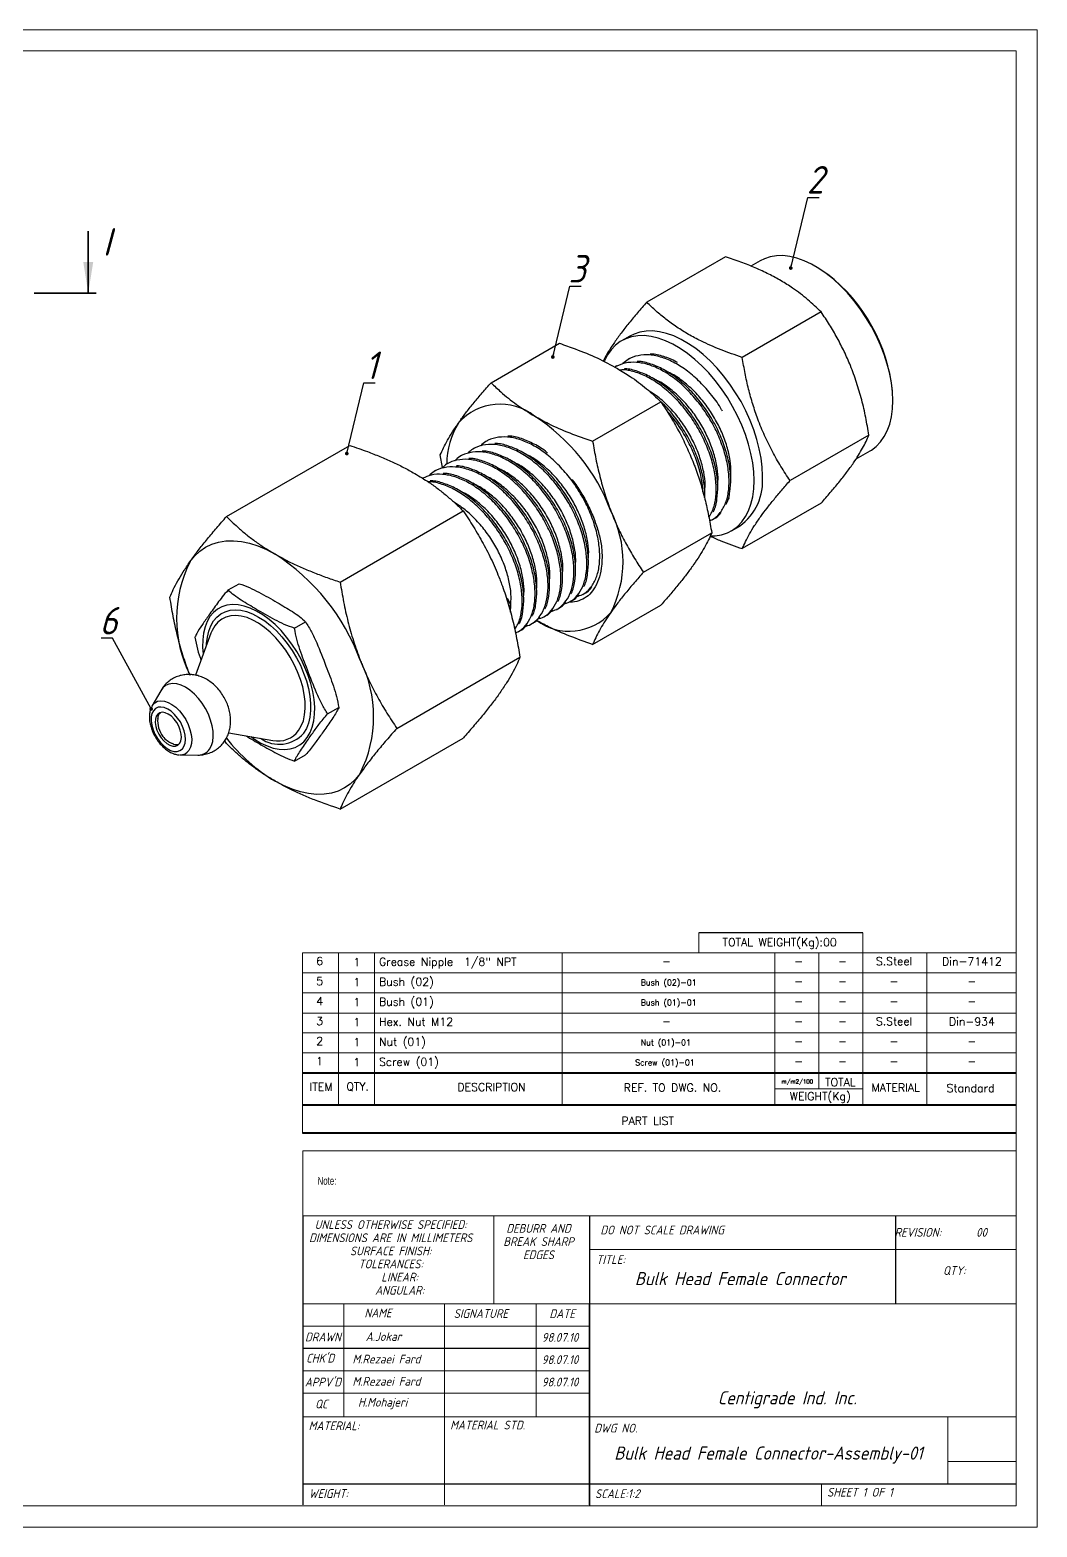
# Model space of a CAD drawing. Header units: millimetres. Extents: x 1276 to 1839, y 649 to 1061.
# Drawn here: x 1770.5 to 1839.4, y 654.7 to 757 of the extents above; entities that cross this region are included whole.
import ezdxf
from ezdxf.enums import TextEntityAlignment as Align

# ---------------------------------------------------------------- set-up
doc = ezdxf.new("R2010")
doc.units = ezdxf.units.MM
doc.linetypes.add('PHANTOM', pattern=[12.7, 6.35, -1.27, 1.27, -1.27, 1.27, -1.27])
doc.linetypes.add('SLD-Solid', pattern=[0])
doc.layers.add('title', color=7, linetype='Continuous', lineweight=15)
doc.styles.add('GENISO', font='geniso.shx', dxfattribs={"oblique": 15})
doc.styles.add('SLDTEXTSTYLE0', font='TXT', dxfattribs={"width": 0.75})
doc.styles.add('TITLE', font='romans.shx', dxfattribs={"height": 2.5})
doc.dimstyles.new('Scale', dxfattribs={"dimscale": 0.5, "dimtxt": 2.5, "dimasz": 2.5, "dimexe": 1, "dimexo": 1, "dimgap": 0.2, "dimtad": 1, "dimdec": 1, "dimzin": 0, "dimtxsty": 'GENISO', "dimcen": 2.5, "dimclrd": 1, "dimclre": 1, "dimclrt": 7, "dimadec": 0, "dimazin": 0, "dimtfac": 1, "dimtdec": 1, "dimtmove": 0, "dimatfit": 3, "dimfxl": 1, "dimtzin": 0, "dimlwd": -1, "dimlwe": -1, "dimarcsym": 0})

msp = doc.modelspace()

# ---------------------------------------------------------------- linework, layer by layer
at = {"linetype": 'Continuous', "lineweight": 35}
msp.add_line((1774.52, 743.28), (1774.52, 739.05), dxfattribs=at)
at = {"linetype": 'Continuous', "lineweight": 25}
for p, q in [((1818.08, 741.53), (1812.69, 738.42)), ((1820.45, 741.26), (1819.81, 740.89)), ((1824.61, 737.76), (1819.22, 734.65)), ((1802.05, 732.92), (1806.72, 735.62)), ((1811.54, 736.11), (1810.97, 735.79)), ((1810.64, 734.07), (1810.53, 734)), ((1811.52, 734.58), (1811.41, 734.51)), ((1808.99, 728.92), (1813.66, 731.61)), ((1783.97, 723.78), (1792.39, 728.63)), ((1800.92, 728.45), (1800.8, 728.39)), ((1801.8, 728.96), (1801.69, 728.9)), ((1827.87, 729.34), (1822.49, 726.23)), ((1798.74, 727.12), (1798.58, 727.99)), ((1799.15, 727.43), (1799.04, 727.37)), ((1800.03, 727.94), (1799.92, 727.88)), ((1827, 727.72), (1827.95, 728.27)), ((1798.26, 726.92), (1798.15, 726.86)), ((1824.61, 724.7), (1819.22, 721.59)), ((1791.73, 719.3), (1800.15, 724.16)), ((1817.15, 723.56), (1817.26, 723.62)), ((1812.46, 719.97), (1817.13, 722.67)), ((1818.47, 722.8), (1819.04, 723.12)), ((1784.08, 718.76), (1784.83, 719.19)), ((1808.31, 718.46), (1808.41, 718.51)), ((1803.2, 718.15), (1803.13, 718.11)), ((1803.4, 717.71), (1803.2, 718.15)), ((1803.29, 717.65), (1803.4, 717.71)), ((1803.37, 717.25), (1803.4, 717.71)), ((1806.54, 717.44), (1806.65, 717.5)), ((1807.42, 717.95), (1807.53, 718.01)), ((1808.99, 715.04), (1813.66, 717.73)), ((1788.62, 716.14), (1789.37, 716.58)), ((1804.77, 716.42), (1804.88, 716.48)), ((1805.66, 716.93), (1805.77, 716.99)), ((1782.9, 715.81), (1781.84, 712.94)), ((1803.89, 715.91), (1804, 715.97)), ((1795.61, 709.3), (1804.02, 714.16)), ((1779.47, 711.87), (1778.87, 710.81)), ((1778.87, 710.81), (1778.9, 710.86)), ((1790.88, 710.29), (1791.64, 710.73)), ((1783.97, 708.26), (1783.85, 708.45)), ((1784.12, 709), (1787.13, 708.48)), ((1791.73, 703.79), (1800.15, 708.64)), ((1780.79, 707.49), (1782.01, 707.48)), ((1788.62, 707.07), (1789.37, 707.5))]:
    msp.add_line(p, q, dxfattribs=at)
at = {"linetype": 'PHANTOM', "lineweight": 35}
msp.add_line((1770.82, 739.05), (1775.05, 739.05), dxfattribs=at)
for p, q in [((1827.45, 695.32), (1816.25, 695.32)), ((1789.18, 675.99), (1789.18, 656.25)), ((1808.78, 675.99), (1808.78, 656.16)), ((1829.7, 669.98), (1829.7, 675.99)), ((1808.78, 656.25), (1808.78, 669.98)), ((1808.78, 666.93), (1789.18, 666.93)), ((1789.18, 657.68), (1837.93, 657.68))]:
    msp.add_line(p, q)
at = {"linetype": 'SLD-Solid', "lineweight": 15}
for p, q in [((1789.18, 680.42), (1837.93, 680.42)), ((1789.18, 680.42), (1789.18, 675.99)), ((1789.18, 675.99), (1837.93, 675.99)), ((1802.24, 675.99), (1802.24, 669.98)), ((1837.93, 673.7), (1808.78, 673.7)), ((1837.93, 669.98), (1789.18, 669.98)), ((1791.98, 669.98), (1791.98, 662.26)), ((1798.87, 669.98), (1798.87, 656.25)), ((1805.12, 669.98), (1805.12, 662.26)), ((1808.78, 668.45), (1789.18, 668.45)), ((1808.78, 665.4), (1789.18, 665.4)), ((1808.78, 663.87), (1789.18, 663.87)), ((1792.91, 662.26), (1789.18, 662.26)), ((1792.91, 662.26), (1837.93, 662.26)), ((1833.26, 657.68), (1833.26, 662.26)), ((1837.93, 659.21), (1833.26, 659.21)), ((1824.64, 656.16), (1824.64, 657.68))]:
    msp.add_line(p, q, dxfattribs=at)
for points in [[(1692.9, 757.03), (1839.36, 757.03), (1839.36, 654.72), (1692.9, 654.72)], [(1694.33, 755.6), (1837.93, 755.6), (1837.93, 656.16), (1694.33, 656.16)]]:
    msp.add_lwpolyline(points, close=True, dxfattribs=at)
at = {"linetype": 'Continuous', "lineweight": 25, "flags": 128}
for points in [[(1827.95, 728.27), (1828.04, 728.32), (1828.37, 728.57), (1828.66, 728.88), (1828.91, 729.24), (1829.12, 729.64), (1829.29, 730.1), (1829.41, 730.6), (1829.48, 731.13), (1829.5, 731.7), (1829.48, 732.3), (1829.41, 732.92), (1829.29, 733.55), (1829.12, 734.2), (1828.91, 734.85), (1828.66, 735.5), (1828.37, 736.14), (1828.04, 736.77), (1827.67, 737.39), (1827.27, 737.98), (1826.85, 738.54), (1826.4, 739.06), (1825.93, 739.55), (1825.45, 739.99), (1824.95, 740.39), (1824.45, 740.73), (1823.95, 741.03), (1823.44, 741.26), (1822.95, 741.44), (1822.46, 741.55), (1821.99, 741.61), (1821.55, 741.6), (1821.12, 741.53), (1820.73, 741.4), (1820.45, 741.26)], [(1820.03, 726.23), (1820, 726.83), (1819.93, 727.45), (1819.81, 728.08), (1819.65, 728.73), (1819.44, 729.38), (1819.18, 730.03), (1818.89, 730.67), (1818.56, 731.3), (1818.2, 731.92), (1817.8, 732.51), (1817.37, 733.07), (1816.93, 733.59), (1816.46, 734.08), (1815.97, 734.52), (1815.48, 734.92), (1814.98, 735.26), (1814.47, 735.56), (1813.97, 735.79), (1813.47, 735.97), (1812.99, 736.08), (1812.52, 736.14), (1812.07, 736.13), (1811.65, 736.06), (1811.25, 735.93), (1810.88, 735.73), (1810.55, 735.49), (1810.26, 735.18), (1810.01, 734.82), (1809.8, 734.41), (1809.78, 734.38)], [(1820.59, 726.56), (1820.57, 727.15), (1820.5, 727.77), (1820.38, 728.41), (1820.21, 729.05), (1820, 729.7), (1819.75, 730.35), (1819.46, 731), (1819.13, 731.63), (1818.76, 732.24), (1818.36, 732.83), (1817.94, 733.39), (1817.49, 733.92), (1817.02, 734.41), (1816.54, 734.85), (1816.04, 735.25), (1815.54, 735.59), (1815.04, 735.88), (1814.53, 736.12), (1814.04, 736.29), (1813.55, 736.41), (1813.09, 736.46), (1812.64, 736.45), (1812.21, 736.38), (1811.82, 736.25), (1811.54, 736.11)], [(1817.05, 722.45), (1817.37, 722.46), (1817.8, 722.53), (1818.2, 722.66), (1818.56, 722.85), (1818.89, 723.1), (1819.18, 723.41), (1819.44, 723.77), (1819.65, 724.17), (1819.81, 724.63), (1819.93, 725.13), (1820, 725.66), (1820.03, 726.23)], [(1818.2, 724.85), (1818.21, 724.86), (1818.35, 725.09)], [(1781.47, 720.69), (1781.78, 721.08), (1782.14, 721.41), (1782.54, 721.68), (1782.97, 721.89), (1783.43, 722.03), (1783.93, 722.11), (1784.45, 722.12), (1784.99, 722.07), (1785.55, 721.95), (1786.12, 721.77), (1786.7, 721.52), (1787.29, 721.21)], [(1789.49, 708.67), (1789.68, 709.01), (1789.83, 709.39), (1789.93, 709.81), (1789.99, 710.27), (1790, 710.76), (1789.96, 711.28), (1789.87, 711.81), (1789.73, 712.36), (1789.56, 712.92), (1789.33, 713.47), (1789.07, 714.02), (1788.77, 714.55), (1788.44, 715.06), (1788.08, 715.54), (1787.7, 715.98), (1787.3, 716.39), (1786.88, 716.75), (1786.45, 717.06), (1786.02, 717.32), (1785.59, 717.52), (1785.17, 717.66), (1784.76, 717.74), (1784.37, 717.76), (1784, 717.71), (1783.66, 717.61), (1783.35, 717.44), (1783.08, 717.22), (1782.84, 716.94), (1782.65, 716.61), (1782.5, 716.23), (1782.4, 715.81), (1782.34, 715.35), (1782.33, 714.85), (1782.37, 714.37)], [(1782.61, 715.02), (1782.61, 715.1), (1782.66, 715.54), (1782.76, 715.95), (1782.9, 716.32), (1783.08, 716.64), (1783.31, 716.91), (1783.58, 717.12), (1783.88, 717.27), (1784.21, 717.37), (1784.57, 717.4), (1784.95, 717.37), (1785.34, 717.28), (1785.75, 717.12), (1786.16, 716.91), (1786.58, 716.65), (1786.98, 716.33), (1787.38, 715.96), (1787.76, 715.56), (1788.12, 715.11), (1788.45, 714.63), (1788.75, 714.13), (1789.02, 713.61), (1789.24, 713.08), (1789.43, 712.55), (1789.57, 712.02), (1789.67, 711.5), (1789.72, 711), (1789.72, 710.52), (1789.67, 710.07), (1789.57, 709.66), (1789.43, 709.29), (1789.24, 708.98), (1789.24, 708.98)], [(1788.9, 709.16), (1789.08, 709.47), (1789.22, 709.82), (1789.3, 710.22), (1789.34, 710.66), (1789.34, 711.13), (1789.28, 711.62), (1789.18, 712.13), (1789.03, 712.64), (1788.83, 713.16), (1788.6, 713.67), (1788.33, 714.17), (1788.02, 714.64), (1787.69, 715.09), (1787.33, 715.5), (1786.95, 715.88), (1786.56, 716.2), (1786.16, 716.48), (1785.76, 716.7), (1785.37, 716.87), (1784.98, 716.97), (1784.61, 717.01), (1784.26, 716.99), (1783.93, 716.91), (1783.64, 716.76), (1783.38, 716.56), (1783.16, 716.3), (1782.98, 715.99), (1782.9, 715.81)], [(1782.81, 707.88), (1782.94, 708.13), (1783.03, 708.41), (1783.06, 708.74), (1783.05, 709.1), (1782.99, 709.48), (1782.88, 709.87), (1782.73, 710.27), (1782.54, 710.65), (1782.31, 711.02), (1782.05, 711.35), (1781.77, 711.65), (1781.47, 711.91), (1781.17, 712.11), (1780.87, 712.26), (1780.57, 712.35), (1780.29, 712.37), (1780.03, 712.33), (1779.8, 712.23), (1779.61, 712.07), (1779.47, 711.87)], [(1778.9, 710.86), (1778.91, 710.88), (1779.07, 711.04), (1779.26, 711.15), (1779.48, 711.19), (1779.72, 711.16), (1779.98, 711.08), (1780.24, 710.94), (1780.5, 710.74), (1780.75, 710.49), (1780.98, 710.21), (1781.18, 709.9), (1781.35, 709.56), (1781.47, 709.22), (1781.55, 708.88), (1781.59, 708.56), (1781.57, 708.27), (1781.51, 708.01), (1781.4, 707.79), (1781.4, 707.79)], [(1778.97, 710.51), (1778.87, 710.32), (1778.82, 710.08), (1778.82, 709.81), (1778.86, 709.51), (1778.95, 709.2), (1779.08, 708.9), (1779.25, 708.61), (1779.45, 708.34), (1779.68, 708.11), (1779.91, 707.93), (1780.15, 707.8), (1780.38, 707.73), (1780.6, 707.73), (1780.79, 707.78), (1780.95, 707.9), (1781.06, 708.07), (1781.14, 708.28), (1781.17, 708.54), (1781.15, 708.83), (1781.08, 709.13), (1780.97, 709.44), (1780.82, 709.74), (1780.63, 710.01), (1780.42, 710.26), (1780.19, 710.47), (1779.95, 710.62), (1779.71, 710.72), (1779.49, 710.76), (1779.29, 710.74), (1779.11, 710.65), (1778.97, 710.51)], [(1780.77, 708.28), (1780.85, 708.45), (1780.89, 708.67), (1780.87, 708.91), (1780.81, 709.18), (1780.71, 709.45), (1780.57, 709.7), (1780.39, 709.94), (1780.2, 710.13), (1779.99, 710.28), (1779.78, 710.37), (1779.59, 710.4), (1779.41, 710.37), (1779.27, 710.28), (1779.17, 710.13), (1779.11, 709.93), (1779.1, 709.7), (1779.13, 709.44), (1779.21, 709.17), (1779.34, 708.91), (1779.5, 708.66), (1779.68, 708.45), (1779.89, 708.27), (1780.09, 708.15), (1780.3, 708.09), (1780.48, 708.09), (1780.64, 708.16), (1780.77, 708.28)], [(1785.62, 708.74), (1785.88, 708.56), (1786.31, 708.3), (1786.74, 708.1), (1787.16, 707.96), (1787.57, 707.87), (1787.96, 707.86), (1788.33, 707.9), (1788.67, 708), (1788.98, 708.17), (1789.25, 708.39), (1789.49, 708.67)], [(1793.1, 706.22), (1792.79, 705.83), (1792.43, 705.5), (1792.04, 705.23), (1791.6, 705.02), (1791.14, 704.88), (1790.65, 704.8), (1790.13, 704.79), (1789.58, 704.84), (1789.03, 704.96), (1788.45, 705.14), (1787.87, 705.39), (1787.29, 705.7)]]:
    msp.add_lwpolyline(points, dxfattribs=at)
at = {"linetype": 'Continuous', "lineweight": 25}
for centre, radius, start, end in [((1817.86, 731.12), 11.69, 5.9722, 52.1304), ((1802.67, 727.66), 3.8, 51.6367, 138.5823), ((1797.92, 719.59), 13.13, 20.3503, 57.2388), ((1804.22, 727.39), 5.2, 147.7565, 180.1334), ((1816.86, 726.18), 3.75, 305.4958, 5.8164), ((1803.48, 720.69), 7.59, 332.8106, 27.1894), ((1789.23, 716.81), 8.67, 153.4364, 206.5636), ((1779.42, 708.93), 14.58, 20.2271, 57.362), ((1807.4, 719.7), 3.76, 233.1118, 318.8059), ((1785.35, 710.1), 8.67, 333.4364, 26.5636), ((1780.93, 709.79), 1.67, 173.2658, 218.7946), ((1787.5, 710.16), 1.72, 257.4966, 324.2147), ((1780.93, 709.79), 1.67, 218.7946, 246.3526), ((1793.66, 716.26), 12.34, 218.1643, 238.9109), ((1787.58, 710.4), 2.19, 234.2808, 319.4326), ((1780.81, 708.21), 0.718, 268.4451, 325.025), ((1782.04, 708.42), 0.943, 268.2332, 325.237)]:
    msp.add_arc(centre, radius, start, end, dxfattribs=at)
for points, knots in [([(1824.61, 737.76), (1824.31, 738.04), (1823.72, 738.61), (1822.79, 739.32), (1821.88, 739.89), (1821.03, 740.35), (1820.11, 740.78), (1819.12, 741.17), (1818.43, 741.41), (1818.08, 741.53)], [0, 0, 0, 0, 0.183054, 0.367505, 0.491396, 0.615286, 0.742021, 0.868785, 1, 1, 1, 1]), ([(1812.69, 738.42), (1812.47, 738.18), (1812.05, 737.7), (1811.46, 736.99), (1810.93, 736.31), (1810.49, 735.7), (1810.13, 735.15), (1809.88, 734.73), (1809.76, 734.49), (1809.71, 734.4)], [0, 0, 0, 0, 0.158023, 0.316008, 0.47706, 0.638087, 0.777718, 0.917369, 1, 1, 1, 1]), ([(1819.22, 734.65), (1818.73, 734.82), (1817.75, 735.16), (1816.52, 735.7), (1815.53, 736.22), (1814.73, 736.72), (1813.99, 737.25), (1813.31, 737.82), (1812.9, 738.22), (1812.69, 738.42)], [0, 0, 0, 0, 0.183054, 0.367505, 0.491396, 0.615286, 0.742021, 0.868785, 1, 1, 1, 1]), ([(1827.87, 729.34), (1827.8, 729.75), (1827.67, 730.55), (1827.39, 731.76), (1827.04, 732.94), (1826.64, 734.05), (1826.19, 735.06), (1825.71, 735.99), (1825.18, 736.9), (1824.8, 737.47), (1824.61, 737.76)], [0, 0, 0, 0, 0.131551, 0.26307, 0.397143, 0.531195, 0.647436, 0.763692, 0.881836, 1, 1, 1, 1]), ([(1806.72, 735.62), (1807.08, 735.49), (1807.97, 735.18), (1809.33, 734.63), (1810.23, 734.15), (1810.68, 733.9)], [0, 0, 0, 0, 0.256191, 0.626173, 1, 1, 1, 1]), ([(1817.86, 730.98), (1817.84, 731.01), (1817.64, 731.4), (1817.13, 732.08), (1816.35, 732.98), (1815.49, 733.73), (1814.61, 734.3), (1813.73, 734.68), (1812.87, 734.86), (1812.09, 734.8), (1811.47, 734.6), (1811.17, 734.33), (1811.06, 734.23)], [0, 0, 0, 0, 0.009808, 0.123648, 0.239722, 0.355796, 0.469635, 0.583475, 0.699549, 0.815623, 0.929462, 1, 1, 1, 1]), ([(1814.78, 734.3), (1814.76, 734.31), (1814.45, 734.51), (1813.84, 734.72), (1813.23, 734.9), (1812.94, 734.88), (1812.92, 734.88)], [0, 0, 0, 0, 0.031468, 0.488216, 0.953932, 1, 1, 1, 1]), ([(1822.49, 726.23), (1822.27, 726.55), (1821.85, 727.2), (1821.26, 728.22), (1820.73, 729.3), (1820.29, 730.38), (1819.93, 731.45), (1819.64, 732.49), (1819.4, 733.56), (1819.28, 734.29), (1819.22, 734.65)], [0, 0, 0, 0, 0.131551, 0.26307, 0.397143, 0.531195, 0.647436, 0.763692, 0.881836, 1, 1, 1, 1]), ([(1816.98, 723.5), (1817.03, 723.52), (1817.3, 723.61), (1817.68, 723.97), (1818.07, 724.59), (1818.29, 725.39), (1818.34, 726.31), (1818.23, 727.33), (1817.95, 728.41), (1817.52, 729.51), (1816.94, 730.58), (1816.25, 731.57), (1815.46, 732.47), (1814.61, 733.22), (1813.73, 733.79), (1812.84, 734.18), (1811.99, 734.34), (1811.19, 734.31), (1810.75, 734.1), (1810.53, 734)], [0, 0, 0, 0, 0.016293, 0.077178, 0.139259, 0.20134, 0.262226, 0.323111, 0.385192, 0.447273, 0.508159, 0.569045, 0.631126, 0.693206, 0.754092, 0.814978, 0.877059, 0.93914, 1, 1, 1, 1]), ([(1810.68, 733.9), (1810.98, 733.72), (1811.69, 733.29), (1812.7, 732.52), (1813.34, 731.92), (1813.66, 731.61)], [0, 0, 0, 0, 0.2581737, 0.627436, 1, 1, 1, 1]), ([(1816.93, 723.74), (1817.01, 723.86), (1817.22, 724.18), (1817.4, 724.88), (1817.46, 725.8), (1817.35, 726.82), (1817.07, 727.9), (1816.63, 729), (1816.06, 730.07), (1815.37, 731.06), (1814.58, 731.96), (1813.72, 732.71), (1812.84, 733.29), (1811.96, 733.65), (1811.29, 733.82), (1810.95, 733.79), (1810.87, 733.78)], [0, 0, 0, 0, 0.045345, 0.123618, 0.200385, 0.277151, 0.355425, 0.433699, 0.510465, 0.587232, 0.665506, 0.743779, 0.820546, 0.897312, 0.975586, 1, 1, 1, 1]), ([(1817.22, 724.1), (1817.24, 724.12), (1817.38, 724.35), (1817.5, 724.95), (1817.57, 725.86), (1817.46, 726.88), (1817.18, 727.96), (1816.74, 729.06), (1816.17, 730.13), (1815.48, 731.13), (1814.69, 732.02), (1813.83, 732.77), (1812.95, 733.35), (1812.08, 733.71), (1811.46, 733.88), (1811.17, 733.86), (1811.15, 733.86)], [0, 0, 0, 0, 0.009516, 0.092171, 0.173234, 0.254298, 0.336952, 0.419607, 0.50067, 0.581733, 0.664388, 0.747043, 0.828106, 0.909169, 0.991824, 1, 1, 1, 1]), ([(1818.1, 724.61), (1818.12, 724.63), (1818.26, 724.86), (1818.39, 725.46), (1818.46, 726.37), (1818.34, 727.39), (1818.06, 728.47), (1817.63, 729.57), (1817.05, 730.64), (1816.36, 731.64), (1815.57, 732.53), (1814.72, 733.28), (1813.84, 733.86), (1812.96, 734.22), (1812.35, 734.39), (1812.06, 734.37), (1812.03, 734.37)], [0, 0, 0, 0, 0.009516, 0.092171, 0.173234, 0.254298, 0.336952, 0.419607, 0.50067, 0.581733, 0.664388, 0.747043, 0.828106, 0.909169, 0.991824, 1, 1, 1, 1]), ([(1818.42, 726.47), (1818.43, 726.63), (1818.47, 727.05), (1818.36, 727.85), (1818.12, 728.81), (1817.72, 729.78), (1817.21, 730.73), (1816.59, 731.62), (1815.89, 732.41), (1815.12, 733.07), (1814.51, 733.5), (1814.16, 733.64), (1814.07, 733.67)], [0, 0, 0, 0, 0.065981, 0.176974, 0.290148, 0.403321, 0.514314, 0.625307, 0.738481, 0.851654, 0.962647, 1, 1, 1, 1]), ([(1799.82, 730.17), (1799.86, 730.22), (1800.03, 730.47), (1800.37, 730.93), (1800.88, 731.57), (1801.44, 732.23), (1801.85, 732.69), (1802.05, 732.92)], [0, 0, 0, 0, 0.060652, 0.293074, 0.526609, 0.762957, 1, 1, 1, 1]), ([(1802.05, 732.92), (1802.27, 732.71), (1802.8, 732.2), (1803.76, 731.42), (1804.6, 730.9), (1805.03, 730.64)], [0, 0, 0, 0, 0.2561913, 0.6261725, 1, 1, 1, 1]), ([(1817.53, 725.96), (1817.55, 726.12), (1817.58, 726.54), (1817.48, 727.34), (1817.23, 728.3), (1816.84, 729.27), (1816.33, 730.22), (1815.71, 731.11), (1815, 731.9), (1814.24, 732.56), (1813.62, 732.99), (1813.28, 733.13), (1813.19, 733.16)], [0, 0, 0, 0, 0.065981, 0.176974, 0.290148, 0.403321, 0.514314, 0.625307, 0.738481, 0.851654, 0.962647, 1, 1, 1, 1]), ([(1816.65, 725.45), (1816.66, 725.61), (1816.7, 726.03), (1816.6, 726.83), (1816.35, 727.78), (1815.96, 728.76), (1815.44, 729.71), (1814.83, 730.6), (1814.12, 731.39), (1813.44, 731.99), (1813.01, 732.26), (1812.83, 732.37)], [0, 0, 0, 0, 0.071381, 0.191458, 0.313894, 0.436329, 0.556406, 0.676483, 0.798919, 0.921355, 1, 1, 1, 1]), ([(1813.66, 731.61), (1813.87, 731.29), (1814.29, 730.65), (1814.88, 729.63), (1815.42, 728.56), (1815.73, 727.8), (1815.89, 727.43)], [0, 0, 0, 0, 0.247649, 0.496018, 0.747324, 1, 1, 1, 1]), ([(1816.64, 725.07), (1816.65, 725.17), (1816.68, 725.56), (1816.57, 726.38), (1816.3, 727.45), (1815.86, 728.55), (1815.29, 729.62), (1814.59, 730.61), (1814.04, 731.28), (1813.71, 731.56), (1813.66, 731.6)], [0, 0, 0, 0, 0.050308, 0.203118, 0.358927, 0.514737, 0.667546, 0.820356, 0.976166, 1, 1, 1, 1]), ([(1805.03, 730.64), (1805.34, 730.47), (1806.09, 730.05), (1807.41, 729.47), (1808.46, 729.1), (1808.99, 728.92)], [0, 0, 0, 0, 0.2581737, 0.6274361, 1, 1, 1, 1]), ([(1816.53, 725.44), (1816.51, 725.72), (1816.46, 726.35), (1816.18, 727.39), (1815.75, 728.49), (1815.17, 729.55), (1814.6, 730.42), (1814.18, 730.87), (1814.03, 731.03)], [0, 0, 0, 0, 0.1585718, 0.3447036, 0.5308351, 0.7133829, 0.8959307, 1, 1, 1, 1]), ([(1798.58, 727.99), (1798.65, 728.15), (1798.79, 728.47), (1799.07, 728.99), (1799.4, 729.55), (1799.68, 729.96), (1799.82, 730.17)], [0, 0, 0, 0, 0.247649, 0.496017, 0.747325, 1, 1, 1, 1]), ([(1792.39, 728.63), (1792.8, 728.5), (1793.5, 728.26), (1794.46, 727.88), (1795.29, 727.52), (1796.08, 727.14), (1796.58, 726.86), (1796.83, 726.72)], [0, 0, 0, 0, 0.256397, 0.441074, 0.626169, 0.812776, 1, 1, 1, 1]), ([(1807, 717.79), (1807.14, 717.84), (1807.51, 717.94), (1807.96, 718.35), (1808.34, 718.98), (1808.56, 719.77), (1808.62, 720.69), (1808.51, 721.71), (1808.23, 722.8), (1807.79, 723.9), (1807.22, 724.96), (1806.53, 725.96), (1805.74, 726.86), (1804.88, 727.61), (1804, 728.18), (1803.12, 728.56), (1802.26, 728.74), (1801.48, 728.68), (1800.86, 728.47), (1800.57, 728.21), (1800.45, 728.1)], [0, 0, 0, 0, 0.038901, 0.096189, 0.154601, 0.213014, 0.270302, 0.327589, 0.386002, 0.444414, 0.501702, 0.55899, 0.617402, 0.675815, 0.733103, 0.79039, 0.848803, 0.907215, 0.964503, 1, 1, 1, 1]), ([(1807.88, 718.3), (1808.03, 718.35), (1808.39, 718.45), (1808.84, 718.86), (1809.23, 719.49), (1809.45, 720.28), (1809.5, 721.21), (1809.39, 722.23), (1809.11, 723.31), (1808.68, 724.41), (1808.11, 725.47), (1807.42, 726.47), (1806.62, 727.37), (1805.77, 728.12), (1804.89, 728.69), (1804.01, 729.07), (1803.15, 729.25), (1802.36, 729.19), (1801.75, 728.98), (1801.45, 728.72), (1801.34, 728.61)], [0, 0, 0, 0, 0.038901, 0.096189, 0.154601, 0.213014, 0.270302, 0.327589, 0.386002, 0.444414, 0.501702, 0.55899, 0.617402, 0.675815, 0.733103, 0.79039, 0.848803, 0.907215, 0.964503, 1, 1, 1, 1]), ([(1808.38, 719), (1808.4, 719.02), (1808.54, 719.25), (1808.66, 719.85), (1808.73, 720.76), (1808.62, 721.78), (1808.34, 722.86), (1807.9, 723.96), (1807.33, 725.03), (1806.64, 726.02), (1805.85, 726.92), (1805, 727.67), (1804.11, 728.25), (1803.24, 728.61), (1802.62, 728.78), (1802.34, 728.76), (1802.31, 728.76)], [0, 0, 0, 0, 0.009516, 0.092171, 0.173234, 0.254298, 0.336952, 0.419607, 0.50067, 0.581733, 0.664388, 0.747043, 0.828106, 0.909169, 0.991824, 1, 1, 1, 1]), ([(1805.91, 728.12), (1805.9, 728.13), (1805.6, 728.39), (1804.99, 728.75), (1804.12, 729.13), (1803.51, 729.29), (1803.22, 729.27), (1803.19, 729.27)], [0, 0, 0, 0, 0.016114, 0.331412, 0.64671, 0.968199, 1, 1, 1, 1]), ([(1808.99, 728.92), (1809.06, 728.51), (1809.2, 727.71), (1809.48, 726.51), (1809.81, 725.31), (1810.09, 724.55), (1810.23, 724.16)], [0, 0, 0, 0, 0.247649, 0.496018, 0.747324, 1, 1, 1, 1]), ([(1824.61, 724.7), (1824.82, 724.94), (1825.24, 725.42), (1825.83, 726.12), (1826.36, 726.8), (1826.81, 727.42), (1827.17, 727.97), (1827.45, 728.46), (1827.69, 728.92), (1827.81, 729.2), (1827.87, 729.34)], [0, 0, 0, 0, 0.131551, 0.26307, 0.397143, 0.531195, 0.647435, 0.763691, 0.881836, 1, 1, 1, 1]), ([(1805.23, 716.77), (1805.38, 716.82), (1805.74, 716.92), (1806.19, 717.33), (1806.57, 717.95), (1806.79, 718.75), (1806.85, 719.67), (1806.74, 720.69), (1806.46, 721.78), (1806.03, 722.88), (1805.45, 723.94), (1804.76, 724.94), (1803.97, 725.84), (1803.12, 726.59), (1802.24, 727.16), (1801.35, 727.54), (1800.5, 727.72), (1799.71, 727.66), (1799.09, 727.45), (1798.8, 727.19), (1798.69, 727.08)], [0, 0, 0, 0, 0.038901, 0.096189, 0.154601, 0.213014, 0.270302, 0.327589, 0.386002, 0.444414, 0.501702, 0.55899, 0.617402, 0.675815, 0.733103, 0.79039, 0.848803, 0.907215, 0.964503, 1, 1, 1, 1]), ([(1806.11, 717.28), (1806.26, 717.33), (1806.62, 717.43), (1807.08, 717.84), (1807.46, 718.47), (1807.68, 719.26), (1807.74, 720.18), (1807.63, 721.2), (1807.35, 722.29), (1806.91, 723.39), (1806.34, 724.45), (1805.65, 725.45), (1804.86, 726.35), (1804, 727.1), (1803.12, 727.67), (1802.24, 728.05), (1801.38, 728.23), (1800.59, 728.17), (1799.98, 727.96), (1799.68, 727.7), (1799.57, 727.59)], [0, 0, 0, 0, 0.038901, 0.096189, 0.154601, 0.213014, 0.270302, 0.327589, 0.386002, 0.444414, 0.501702, 0.55899, 0.617402, 0.675815, 0.733103, 0.79039, 0.848803, 0.907215, 0.964503, 1, 1, 1, 1]), ([(1806.61, 717.98), (1806.63, 718), (1806.77, 718.23), (1806.9, 718.83), (1806.96, 719.74), (1806.85, 720.76), (1806.57, 721.84), (1806.14, 722.94), (1805.56, 724.01), (1804.87, 725), (1804.08, 725.9), (1803.23, 726.65), (1802.34, 727.23), (1801.47, 727.59), (1800.86, 727.76), (1800.57, 727.74), (1800.54, 727.74)], [0, 0, 0, 0, 0.0095164, 0.0921711, 0.1732344, 0.2542975, 0.3369523, 0.4196069, 0.5006701, 0.5817334, 0.6643882, 0.7470428, 0.828106, 0.9091692, 0.9918239, 1, 1, 1, 1]), ([(1807.5, 718.49), (1807.51, 718.51), (1807.66, 718.74), (1807.78, 719.34), (1807.85, 720.25), (1807.74, 721.27), (1807.46, 722.35), (1807.02, 723.45), (1806.45, 724.52), (1805.76, 725.51), (1804.97, 726.41), (1804.11, 727.16), (1803.23, 727.74), (1802.35, 728.1), (1801.74, 728.27), (1801.45, 728.25), (1801.43, 728.25)], [0, 0, 0, 0, 0.009516, 0.092171, 0.173234, 0.254298, 0.336952, 0.419607, 0.50067, 0.581733, 0.664388, 0.747043, 0.828106, 0.909169, 0.991824, 1, 1, 1, 1]), ([(1807.81, 720.35), (1807.82, 720.5), (1807.86, 720.93), (1807.76, 721.72), (1807.51, 722.68), (1807.12, 723.66), (1806.61, 724.61), (1805.99, 725.49), (1805.28, 726.29), (1804.52, 726.95), (1803.9, 727.37), (1803.55, 727.51), (1803.47, 727.55)], [0, 0, 0, 0, 0.065981, 0.176974, 0.290148, 0.403321, 0.514314, 0.625307, 0.738481, 0.851654, 0.962647, 1, 1, 1, 1]), ([(1808.69, 720.86), (1808.71, 721.01), (1808.74, 721.44), (1808.64, 722.23), (1808.39, 723.19), (1808, 724.17), (1807.49, 725.12), (1806.87, 726), (1806.16, 726.8), (1805.4, 727.46), (1804.78, 727.88), (1804.44, 728.02), (1804.35, 728.06)], [0, 0, 0, 0, 0.065981, 0.176974, 0.290148, 0.403321, 0.514314, 0.625307, 0.738481, 0.851654, 0.962647, 1, 1, 1, 1]), ([(1815.89, 727.43), (1815.92, 727.33), (1816.09, 726.89), (1816.37, 726.08), (1816.67, 724.96), (1816.93, 723.83), (1817.06, 723.05), (1817.13, 722.67)], [0, 0, 0, 0, 0.060652, 0.293074, 0.526609, 0.762957, 1, 1, 1, 1]), ([(1796.83, 726.72), (1797.17, 726.52), (1797.74, 726.18), (1798.46, 725.65), (1799.06, 725.17), (1799.62, 724.67), (1799.97, 724.33), (1800.15, 724.16)], [0, 0, 0, 0, 0.260797, 0.444507, 0.628722, 0.814202, 1, 1, 1, 1]), ([(1803.71, 715.84), (1803.77, 715.86), (1804.04, 715.95), (1804.42, 716.32), (1804.81, 716.93), (1805.03, 717.73), (1805.08, 718.65), (1804.97, 719.67), (1804.7, 720.76), (1804.26, 721.86), (1803.69, 722.92), (1803, 723.92), (1802.21, 724.81), (1801.35, 725.56), (1800.47, 726.14), (1799.59, 726.52), (1798.73, 726.69), (1797.97, 726.66), (1797.56, 726.47), (1797.37, 726.39)], [0, 0, 0, 0, 0.0173804, 0.0787499, 0.1413242, 0.2038986, 0.2652682, 0.3266376, 0.389212, 0.4517863, 0.5131558, 0.5745253, 0.6370997, 0.699674, 0.7610435, 0.822413, 0.8849874, 0.9475618, 1, 1, 1, 1]), ([(1804.35, 716.26), (1804.49, 716.3), (1804.85, 716.41), (1805.31, 716.82), (1805.69, 717.44), (1805.91, 718.24), (1805.97, 719.16), (1805.86, 720.18), (1805.58, 721.27), (1805.14, 722.37), (1804.57, 723.43), (1803.88, 724.43), (1803.09, 725.32), (1802.23, 726.08), (1801.35, 726.65), (1800.47, 727.03), (1799.61, 727.2), (1798.83, 727.15), (1798.21, 726.94), (1797.92, 726.68), (1797.8, 726.57)], [0, 0, 0, 0, 0.038901, 0.096189, 0.154601, 0.213014, 0.270302, 0.327589, 0.386002, 0.444414, 0.501702, 0.55899, 0.617402, 0.675815, 0.733103, 0.79039, 0.848803, 0.907215, 0.964503, 1, 1, 1, 1]), ([(1804.85, 716.96), (1804.86, 716.98), (1805, 717.21), (1805.13, 717.81), (1805.2, 718.71), (1805.08, 719.74), (1804.81, 720.82), (1804.37, 721.92), (1803.8, 722.99), (1803.11, 723.98), (1802.32, 724.88), (1801.46, 725.63), (1800.58, 726.21), (1799.7, 726.57), (1799.09, 726.74), (1798.8, 726.72), (1798.77, 726.72)], [0, 0, 0, 0, 0.009516, 0.092171, 0.173234, 0.254298, 0.336952, 0.419607, 0.50067, 0.581733, 0.664388, 0.747043, 0.828106, 0.909169, 0.991824, 1, 1, 1, 1]), ([(1805.73, 717.47), (1805.74, 717.49), (1805.89, 717.72), (1806.01, 718.32), (1806.08, 719.23), (1805.97, 720.25), (1805.69, 721.33), (1805.25, 722.43), (1804.68, 723.5), (1803.99, 724.49), (1803.2, 725.39), (1802.34, 726.14), (1801.46, 726.72), (1800.59, 727.08), (1799.97, 727.25), (1799.68, 727.23), (1799.66, 727.23)], [0, 0, 0, 0, 0.009516, 0.092171, 0.173234, 0.254298, 0.336952, 0.419607, 0.50067, 0.581733, 0.664388, 0.747043, 0.828106, 0.909169, 0.991824, 1, 1, 1, 1]), ([(1806.04, 719.33), (1806.06, 719.48), (1806.09, 719.91), (1805.99, 720.7), (1805.74, 721.66), (1805.35, 722.64), (1804.84, 723.59), (1804.22, 724.47), (1803.51, 725.27), (1802.75, 725.93), (1802.13, 726.35), (1801.78, 726.49), (1801.7, 726.53)], [0, 0, 0, 0, 0.065981, 0.176974, 0.290148, 0.403321, 0.514314, 0.625307, 0.738481, 0.851654, 0.962647, 1, 1, 1, 1]), ([(1806.93, 719.84), (1806.94, 719.99), (1806.98, 720.42), (1806.87, 721.21), (1806.63, 722.17), (1806.23, 723.15), (1805.72, 724.1), (1805.1, 724.98), (1804.4, 725.78), (1803.63, 726.44), (1803.02, 726.86), (1802.67, 727), (1802.58, 727.04)], [0, 0, 0, 0, 0.0659812, 0.1769743, 0.2901477, 0.403321, 0.5143142, 0.6253072, 0.7384807, 0.8516542, 0.9626471, 1, 1, 1, 1]), ([(1803.66, 716.07), (1803.74, 716.19), (1803.96, 716.51), (1804.14, 717.23), (1804.2, 718.14), (1804.09, 719.16), (1803.81, 720.25), (1803.37, 721.35), (1802.8, 722.41), (1802.11, 723.41), (1801.32, 724.3), (1800.47, 725.05), (1799.58, 725.63), (1798.71, 726), (1798.09, 726.16), (1797.79, 726.14), (1797.76, 726.14)], [0, 0, 0, 0, 0.049002, 0.128214, 0.205902, 0.283589, 0.362802, 0.442015, 0.519703, 0.59739, 0.676603, 0.755816, 0.833503, 0.911191, 0.990404, 1, 1, 1, 1]), ([(1803.96, 716.45), (1803.98, 716.47), (1804.12, 716.7), (1804.24, 717.3), (1804.31, 718.2), (1804.2, 719.23), (1803.92, 720.31), (1803.48, 721.41), (1802.91, 722.48), (1802.22, 723.47), (1801.43, 724.37), (1800.58, 725.12), (1799.69, 725.7), (1798.82, 726.06), (1798.2, 726.23), (1797.92, 726.21), (1797.89, 726.21)], [0, 0, 0, 0, 0.0095164, 0.0921711, 0.1732344, 0.2542975, 0.3369523, 0.4196069, 0.5006701, 0.5817334, 0.6643882, 0.7470428, 0.828106, 0.9091692, 0.9918239, 1, 1, 1, 1]), ([(1804.27, 718.31), (1804.29, 718.46), (1804.33, 718.89), (1804.22, 719.68), (1803.98, 720.64), (1803.58, 721.62), (1803.07, 722.57), (1802.45, 723.45), (1801.74, 724.25), (1800.98, 724.91), (1800.36, 725.33), (1800.02, 725.47), (1799.93, 725.51)], [0, 0, 0, 0, 0.065981, 0.176974, 0.290148, 0.403321, 0.514314, 0.625307, 0.738481, 0.851654, 0.962647, 1, 1, 1, 1]), ([(1805.16, 718.82), (1805.17, 718.97), (1805.21, 719.4), (1805.11, 720.19), (1804.86, 721.15), (1804.47, 722.13), (1803.95, 723.08), (1803.34, 723.96), (1802.63, 724.76), (1801.86, 725.42), (1801.25, 725.84), (1800.9, 725.98), (1800.81, 726.02)], [0, 0, 0, 0, 0.065981, 0.176974, 0.290148, 0.403321, 0.514314, 0.625307, 0.738481, 0.851654, 0.962647, 1, 1, 1, 1]), ([(1807.58, 726.31), (1807.59, 726.29), (1807.82, 726.03), (1808.2, 725.43), (1808.7, 724.54), (1809.1, 723.61), (1809.42, 722.68), (1809.53, 722.08), (1809.59, 721.78)], [0, 0, 0, 0, 0.010594, 0.209019, 0.407596, 0.606172, 0.803085, 1, 1, 1, 1]), ([(1819.22, 721.59), (1819.29, 721.74), (1819.43, 722.06), (1819.7, 722.59), (1820.05, 723.16), (1820.45, 723.75), (1820.9, 724.35), (1821.38, 724.95), (1821.91, 725.58), (1822.29, 726.02), (1822.49, 726.23)], [0, 0, 0, 0, 0.131551, 0.26307, 0.397143, 0.531195, 0.647435, 0.763692, 0.881836, 1, 1, 1, 1]), ([(1803.39, 717.74), (1803.4, 717.91), (1803.44, 718.36), (1803.34, 719.17), (1803.09, 720.13), (1802.7, 721.11), (1802.19, 722.06), (1801.57, 722.94), (1800.86, 723.73), (1800.17, 724.35), (1799.73, 724.62), (1799.55, 724.73)], [0, 0, 0, 0, 0.07864, 0.1972, 0.31809, 0.43898, 0.55754, 0.676101, 0.796991, 0.91788, 1, 1, 1, 1]), ([(1781.47, 720.69), (1781.51, 720.75), (1781.71, 721.03), (1782.09, 721.54), (1782.67, 722.26), (1783.29, 723), (1783.75, 723.52), (1783.97, 723.78)], [0, 0, 0, 0, 0.06312, 0.294841, 0.527715, 0.763498, 1, 1, 1, 1]), ([(1783.97, 723.78), (1784.22, 723.54), (1784.63, 723.13), (1785.28, 722.58), (1785.9, 722.1), (1786.56, 721.64), (1787.05, 721.36), (1787.29, 721.21)], [0, 0, 0, 0, 0.256397, 0.441074, 0.626169, 0.812776, 1, 1, 1, 1]), ([(1800.15, 724.16), (1800.38, 723.8), (1800.86, 723.08), (1801.52, 721.94), (1802.13, 720.75), (1802.48, 719.91), (1802.65, 719.49)], [0, 0, 0, 0, 0.24755, 0.495847, 0.747207, 1, 1, 1, 1]), ([(1810.23, 724.16), (1810.27, 724.07), (1810.44, 723.63), (1810.78, 722.85), (1811.29, 721.86), (1811.85, 720.9), (1812.26, 720.28), (1812.46, 719.97)], [0, 0, 0, 0, 0.060652, 0.293074, 0.526609, 0.762957, 1, 1, 1, 1]), ([(1817.26, 723.62), (1817.26, 723.62), (1817.47, 723.7), (1817.62, 723.88), (1817.77, 724.05)], [0, 0, 0, 0, 0.000206, 1, 1, 1, 1]), ([(1817.13, 722.67), (1817.06, 722.51), (1816.92, 722.19), (1816.64, 721.67), (1816.31, 721.1), (1816.03, 720.69), (1815.89, 720.49)], [0, 0, 0, 0, 0.247649, 0.496018, 0.747324, 1, 1, 1, 1]), ([(1817.02, 722.44), (1817.26, 722.33), (1817.96, 722.01), (1818.72, 721.75), (1819.22, 721.59)], [0, 0, 0, 0, 0.347429, 1, 1, 1, 1]), ([(1809.59, 721.78), (1809.6, 721.67), (1809.63, 721.34), (1809.64, 720.82), (1809.58, 720.15), (1809.41, 719.46), (1809.11, 718.82), (1808.83, 718.51), (1808.69, 718.36)], [0, 0, 0, 0, 0.073419, 0.221444, 0.369467, 0.584175, 0.798883, 1, 1, 1, 1]), ([(1780.1, 718.26), (1780.17, 718.44), (1780.32, 718.79), (1780.63, 719.37), (1781, 720), (1781.31, 720.46), (1781.47, 720.69)], [0, 0, 0, 0, 0.247549, 0.495847, 0.747207, 1, 1, 1, 1]), ([(1787.29, 721.21), (1787.64, 721.02), (1788.23, 720.69), (1789.15, 720.27), (1789.98, 719.93), (1790.84, 719.6), (1791.43, 719.4), (1791.73, 719.3)], [0, 0, 0, 0, 0.260797, 0.444507, 0.628722, 0.814202, 1, 1, 1, 1]), ([(1815.89, 720.49), (1815.85, 720.43), (1815.68, 720.19), (1815.34, 719.73), (1814.82, 719.09), (1814.27, 718.42), (1813.86, 717.96), (1813.66, 717.73)], [0, 0, 0, 0, 0.060652, 0.293074, 0.526609, 0.762957, 1, 1, 1, 1]), ([(1791.73, 719.3), (1791.81, 718.85), (1791.96, 717.94), (1792.26, 716.6), (1792.63, 715.27), (1792.95, 714.41), (1793.1, 713.97)], [0, 0, 0, 0, 0.24755, 0.495847, 0.747207, 1, 1, 1, 1]), ([(1802.65, 719.49), (1802.69, 719.38), (1802.88, 718.88), (1803.19, 717.97), (1803.53, 716.72), (1803.81, 715.45), (1803.95, 714.59), (1804.02, 714.16)], [0, 0, 0, 0, 0.063121, 0.294841, 0.527715, 0.763498, 1, 1, 1, 1]), ([(1812.46, 719.97), (1812.25, 719.73), (1811.83, 719.25), (1811.24, 718.55), (1810.69, 717.86), (1810.39, 717.43), (1810.23, 717.22)], [0, 0, 0, 0, 0.247649, 0.496018, 0.747324, 1, 1, 1, 1]), ([(1781.47, 712.93), (1781.43, 713.04), (1781.24, 713.54), (1780.93, 714.45), (1780.59, 715.7), (1780.31, 716.97), (1780.17, 717.83), (1780.1, 718.26)], [0, 0, 0, 0, 0.06312, 0.294841, 0.527715, 0.763498, 1, 1, 1, 1]), ([(1784.08, 718.76), (1784.07, 718.75), (1783.93, 718.59), (1783.67, 718.28), (1783.24, 717.71), (1782.8, 717.09), (1782.31, 716.39), (1781.97, 715.87), (1781.85, 715.61), (1781.81, 715.53)], [0, 0, 0, 0, 0.006544, 0.128463, 0.250638, 0.500026, 0.700831, 0.902317, 1, 1, 1, 1]), ([(1788.62, 716.14), (1788.38, 716.23), (1787.9, 716.4), (1787.04, 716.84), (1786.07, 717.4), (1785.14, 717.95), (1784.48, 718.39), (1784.21, 718.63), (1784.08, 718.76)], [0, 0, 0, 0, 0.130763, 0.263586, 0.533386, 0.765323, 0.8821, 1, 1, 1, 1]), ([(1784.83, 719.19), (1785.07, 719.11), (1785.55, 718.93), (1786.41, 718.49), (1787.38, 717.94), (1788.31, 717.39), (1788.97, 716.95), (1789.24, 716.7), (1789.37, 716.58)], [0, 0, 0, 0, 0.130763, 0.263586, 0.533386, 0.765323, 0.8821, 1, 1, 1, 1]), ([(1808.69, 718.36), (1808.52, 718.26), (1808.2, 718.05), (1807.74, 717.92), (1807.45, 717.92), (1807.37, 717.93)], [0, 0, 0, 0, 0.422772, 0.845416, 1, 1, 1, 1]), ([(1807.53, 718.01), (1807.53, 718.01), (1807.74, 718.09), (1807.89, 718.26), (1808.05, 718.44)], [0, 0, 0, 0, 0.000206, 1, 1, 1, 1]), ([(1808.42, 718.52), (1808.42, 718.52), (1808.63, 718.6), (1808.78, 718.77), (1808.93, 718.95)], [0, 0, 0, 0, 0.000206, 1, 1, 1, 1]), ([(1805.77, 716.99), (1805.77, 716.99), (1805.98, 717.07), (1806.13, 717.24), (1806.28, 717.42)], [0, 0, 0, 0, 0.000206, 1, 1, 1, 1]), ([(1806.65, 717.5), (1806.65, 717.5), (1806.86, 717.58), (1807.01, 717.75), (1807.16, 717.93)], [0, 0, 0, 0, 0.000206, 1, 1, 1, 1]), ([(1810.23, 717.22), (1810.2, 717.17), (1810.03, 716.93), (1809.75, 716.51), (1809.45, 715.99), (1809.19, 715.49), (1809.06, 715.19), (1808.99, 715.04)], [0, 0, 0, 0, 0.060652, 0.293074, 0.526609, 0.762957, 1, 1, 1, 1]), ([(1789.37, 716.58), (1789.51, 716.35), (1789.8, 715.9), (1790.25, 714.88), (1790.74, 713.64), (1791.2, 712.42), (1791.5, 711.47), (1791.59, 710.98), (1791.64, 710.73)], [0, 0, 0, 0, 0.130763, 0.263586, 0.533386, 0.765323, 0.8821, 1, 1, 1, 1]), ([(1804, 715.97), (1804, 715.97), (1804.21, 716.05), (1804.36, 716.22), (1804.51, 716.4)], [0, 0, 0, 0, 0.000206, 1, 1, 1, 1]), ([(1804.88, 716.48), (1804.88, 716.48), (1805.09, 716.56), (1805.24, 716.73), (1805.39, 716.91)], [0, 0, 0, 0, 0.000206, 1, 1, 1, 1]), ([(1808.99, 715.04), (1808.47, 715.22), (1807.42, 715.59), (1806.13, 716.15), (1805.41, 716.54), (1805.14, 716.69)], [0, 0, 0, 0, 0.381181, 0.765247, 1, 1, 1, 1]), ([(1781.81, 715.53), (1781.86, 715.26), (1781.97, 714.72), (1782.14, 714.21), (1782.22, 713.97)], [0, 0, 0, 0, 0.517423, 1, 1, 1, 1]), ([(1790.88, 710.29), (1790.74, 710.52), (1790.46, 710.97), (1790.01, 711.99), (1789.52, 713.23), (1789.06, 714.45), (1788.76, 715.4), (1788.66, 715.89), (1788.62, 716.14)], [0, 0, 0, 0, 0.131624, 0.263592, 0.533387, 0.765319, 0.882778, 1, 1, 1, 1]), ([(1804.02, 714.16), (1803.95, 713.98), (1803.8, 713.63), (1803.49, 713.05), (1803.12, 712.42), (1802.81, 711.96), (1802.65, 711.73)], [0, 0, 0, 0, 0.24755, 0.495846, 0.747207, 1, 1, 1, 1]), ([(1793.1, 713.97), (1793.15, 713.87), (1793.34, 713.37), (1793.73, 712.5), (1794.3, 711.4), (1794.93, 710.33), (1795.38, 709.65), (1795.61, 709.3)], [0, 0, 0, 0, 0.063121, 0.294841, 0.527715, 0.763498, 1, 1, 1, 1]), ([(1783.82, 708.41), (1783.88, 708.51), (1784.01, 708.7), (1784.14, 709.03), (1784.22, 709.36), (1784.26, 709.72), (1784.24, 710.09), (1784.18, 710.47), (1784.07, 710.86), (1783.91, 711.24), (1783.7, 711.6), (1783.45, 711.95), (1783.16, 712.25), (1782.84, 712.51), (1782.52, 712.71), (1782.18, 712.86), (1781.83, 712.95), (1781.48, 712.99), (1781.13, 712.98), (1780.78, 712.91), (1780.43, 712.79), (1780.11, 712.6), (1779.84, 712.37), (1779.62, 712.12), (1779.52, 711.94), (1779.47, 711.86)], [0, 0, 0, 0, 0.0416908, 0.0820802, 0.1229933, 0.1649247, 0.2083854, 0.25363, 0.3004263, 0.3480711, 0.3962663, 0.4453128, 0.495626, 0.5420802, 0.5874476, 0.6313062, 0.6738339, 0.7154071, 0.756365, 0.796961, 0.8417021, 0.8849999, 0.927015, 0.9680746, 1, 1, 1, 1]), ([(1802.65, 711.73), (1802.61, 711.67), (1802.41, 711.39), (1802.03, 710.88), (1801.45, 710.16), (1800.83, 709.42), (1800.37, 708.9), (1800.15, 708.64)], [0, 0, 0, 0, 0.06312, 0.294841, 0.527715, 0.763498, 1, 1, 1, 1]), ([(1778.85, 710.77), (1778.85, 710.77), (1778.8, 710.69), (1778.75, 710.52), (1778.7, 710.25), (1778.69, 709.95), (1778.74, 709.62), (1778.83, 709.3), (1778.96, 708.97), (1779.13, 708.66), (1779.33, 708.36), (1779.56, 708.1), (1779.81, 707.87), (1780.07, 707.69), (1780.35, 707.57), (1780.57, 707.5), (1780.69, 707.5), (1780.73, 707.5)], [0, 0, 0, 0, 0.001621, 0.070403, 0.141574, 0.21569, 0.291305, 0.366985, 0.442372, 0.517568, 0.592824, 0.668369, 0.744499, 0.821509, 0.899495, 0.9695, 1, 1, 1, 1]), ([(1779.28, 709.98), (1779.29, 710.07), (1779.32, 710.24), (1779.41, 710.33), (1779.46, 710.37)], [0, 0, 0, 0, 0.5468234, 1, 1, 1, 1]), ([(1788.62, 707.07), (1788.62, 707.07), (1788.66, 707.18), (1788.78, 707.4), (1789.1, 707.9), (1789.53, 708.52), (1790.03, 709.23), (1790.45, 709.8), (1790.78, 710.17), (1790.88, 710.29)], [0, 0, 0, 0, 0.006545, 0.128463, 0.250639, 0.500026, 0.700831, 0.902317, 1, 1, 1, 1]), ([(1791.64, 710.73), (1791.64, 710.72), (1791.6, 710.62), (1791.48, 710.39), (1791.16, 709.89), (1790.72, 709.27), (1790.22, 708.57), (1789.8, 708), (1789.48, 707.62), (1789.37, 707.5)], [0, 0, 0, 0, 0.006545, 0.128463, 0.250639, 0.500026, 0.700831, 0.902317, 1, 1, 1, 1]), ([(1795.61, 709.3), (1795.37, 709.03), (1794.89, 708.49), (1794.23, 707.7), (1793.62, 706.94), (1793.28, 706.46), (1793.1, 706.22)], [0, 0, 0, 0, 0.24755, 0.495846, 0.747207, 1, 1, 1, 1]), ([(1780.7, 708.21), (1780.68, 708.2), (1780.6, 708.16), (1780.44, 708.17), (1780.3, 708.25), (1780.27, 708.27)], [0, 0, 0, 0, 0.111139, 0.750801, 1, 1, 1, 1]), ([(1782, 707.48), (1782.09, 707.48), (1782.29, 707.48), (1782.61, 707.55), (1782.96, 707.67), (1783.28, 707.86), (1783.56, 708.08), (1783.73, 708.28), (1783.81, 708.39), (1783.82, 708.41)], [0, 0, 0, 0, 0.122019, 0.284508, 0.463879, 0.637426, 0.805774, 0.969743, 1, 1, 1, 1]), ([(1787.29, 705.7), (1787.05, 705.84), (1786.57, 706.12), (1785.91, 706.58), (1785.29, 707.06), (1784.63, 707.62), (1784.22, 708.03), (1783.97, 708.26)], [0, 0, 0, 0, 0.184484, 0.369583, 0.556359, 0.743603, 1, 1, 1, 1]), ([(1785.29, 708.8), (1785.63, 708.59), (1786.32, 708.18), (1787.21, 707.68), (1787.97, 707.3), (1788.4, 707.14), (1788.62, 707.07)], [0, 0, 0, 0, 0.329537, 0.662799, 0.830593, 1, 1, 1, 1]), ([(1793.1, 706.22), (1793.06, 706.16), (1792.87, 705.89), (1792.57, 705.42), (1792.23, 704.84), (1791.95, 704.29), (1791.8, 703.95), (1791.73, 703.79)], [0, 0, 0, 0, 0.06312, 0.294841, 0.527715, 0.763498, 1, 1, 1, 1]), ([(1791.73, 703.79), (1791.15, 703.99), (1790.26, 704.29), (1789.15, 704.75), (1788.24, 705.17), (1787.64, 705.5), (1787.29, 705.7)], [0, 0, 0, 0, 0.3680909, 0.5533953, 0.7391839, 1, 1, 1, 1])]:
    msp.add_open_spline(points, degree=3, knots=knots, dxfattribs=at)
at = {"linetype": 'Continuous', "lineweight": 35}
msp.add_solid([(1774.52, 739.05), (1774.86, 741.17), (1774.18, 741.17)], dxfattribs=at)
at = {"layer": 'title'}
for p, q in [((1816.25, 693.96), (1816.25, 695.32)), ((1827.45, 695.32), (1827.45, 693.96)), ((1789.16, 681.65), (1789.16, 693.96)), ((1837.93, 693.96), (1789.16, 693.96)), ((1791.62, 693.96), (1791.62, 683.56)), ((1794.08, 693.96), (1794.08, 683.56)), ((1806.9, 693.96), (1806.9, 683.56)), ((1821.44, 693.96), (1821.44, 683.56)), ((1824.44, 693.96), (1824.44, 684.66)), ((1827.45, 694.34), (1827.45, 693.96)), ((1827.45, 693.96), (1827.45, 683.56)), ((1831.83, 693.96), (1831.83, 683.56)), ((1837.93, 692.59), (1789.16, 692.59)), ((1837.93, 691.22), (1789.16, 691.22)), ((1837.93, 689.85), (1789.16, 689.85)), ((1837.93, 688.49), (1789.16, 688.49)), ((1837.93, 687.12), (1789.16, 687.12)), ((1824.44, 685.75), (1824.44, 684.66)), ((1821.44, 684.66), (1827.45, 684.66))]:
    msp.add_line(p, q, dxfattribs=at)
at = {"layer": 'title', "const_width": 0.137}
for points in [[(1837.93, 685.75), (1789.16, 685.75)], [(1837.93, 683.56), (1789.16, 683.56)], [(1837.93, 681.65), (1789.16, 681.65)]]:
    msp.add_lwpolyline(points, dxfattribs=at)

# ---------------------------------------------------------------- texts
at = {"attachment_point": 5, "style": 'GENISO'}
for s, insert, char_height in [('2', (1824.2, 746.79), 1.88), ('I', (1775.79, 742.55), 1.88), ('3', (1807.94, 740.71), 1.88), ('1', (1793.86, 734.11), 1.88), ('6', (1775.9, 716.66), 1.88), ('UNLESS OTHERWISE SPECIFIED:', (1795.19, 675.39), 0.5983), ('DEBURR AND', (1805.29, 675.13), 0.598), ('DO NOT SCALE DRAWING', (1813.74, 675.02), 0.5983), ('DIMENSIONS ARE IN MILLIMETERS', (1795.19, 674.49), 0.5983), ('BREAK SHARP', (1805.29, 674.23), 0.5983), ('REVISION:       00', (1832.78, 674.86), 0.5983), ('SURFACE FINISH:', (1795.19, 673.59), 0.5983), ('EDGES', (1805.29, 673.33), 0.598), ('TITLE:', (1810.22, 673), 0.598), ('TOLERANCES:', (1795.19, 672.7), 0.5983), ('\\pxi-3,l4,t4;QTY:^I', (1833.41, 672.25), 0.5983), ('ANGULAR:', (1795.8, 670.9), 0.598), ('LINEAR:', (1795.8, 671.8), 0.598), ('Bulk Head Female Connector', (1819.08, 671.7), 0.8975), ('NAME', (1794.32, 669.35), 0.598), ('SIGNATURE', (1801.35, 669.31), 0.598), ('DATE', (1806.91, 669.3), 0.598), ('DRAWN', (1790.56, 667.71), 0.598), ('A.Jokar', (1794.7, 667.74), 0.598), ('98.07.10', (1806.76, 667.68), 0.598), ("CHK'D", (1790.37, 666.26), 0.598), ('M.Rezaei Fard', (1794.9, 666.2), 0.5983), ('98.07.10', (1806.76, 666.16), 0.598), ("APPV'D", (1790.56, 664.63), 0.598), ('M.Rezaei Fard', (1794.9, 664.68), 0.5983), ('98.07.10', (1806.76, 664.63), 0.598), ('Centigrade Ind. Inc.', (1822.29, 663.42), 0.8975), ('QC', (1790.45, 663.13), 0.598), ('H.Mohajeri', (1794.64, 663.16), 0.598), ('MATERIAL STD.', (1801.81, 661.69), 0.5983), ('MATERIAL:', (1791.32, 661.64), 0.598), ('DWG NO.', (1810.57, 661.48), 0.598), ('Bulk Head Female Connector-Assembly-01', (1821.01, 659.64), 0.8975), ('WEIGHT:', (1790.94, 657.01), 0.598), ('SCALE:1:2', (1810.68, 657), 0.598), ('SHEET 1 OF 1', (1827.26, 657.1), 0.5983)]:
    msp.add_mtext(s, dxfattribs=dict(at, insert=insert, char_height=char_height))
at = {"linetype": 'Continuous', "lineweight": 15, "insert": (1790.19, 678.65), "char_height": 0.538, "attachment_point": 1, "style": 'SLDTEXTSTYLE0'}
msp.add_mtext('Note:', dxfattribs=at)
at = {"layer": 'title', "style": 'TITLE'}
for s, height, p in [('TOTAL WEIGHT(Kg):00', 0.547, (1821.77, 694.65)), ('Din-71412', 0.547, (1834.91, 693.39)), ('1', 0.547, (1792.88, 693.33)), ('-', 0.547, (1814.04, 693.39)), ('-', 0.547, (1823.07, 693.39)), ('-', 0.547, (1826.07, 693.39)), ('S.Steel', 0.547, (1829.59, 693.39)), ('1', 0.547, (1792.88, 691.96)), ('-', 0.547, (1823.07, 692.02)), ('-', 0.547, (1826.07, 692.02)), ('-', 0.547, (1829.59, 692.02)), ('-', 0.547, (1834.91, 692.02)), ('1', 0.547, (1792.88, 690.6)), ('-', 0.547, (1823.07, 690.65)), ('-', 0.547, (1826.07, 690.65)), ('-', 0.547, (1829.59, 690.65)), ('-', 0.547, (1834.91, 690.65)), ('1', 0.547, (1792.88, 689.23)), ('-', 0.547, (1814.04, 689.28)), ('-', 0.547, (1823.07, 689.28)), ('-', 0.547, (1826.07, 689.28)), ('S.Steel', 0.547, (1829.59, 689.28)), ('Din-934', 0.547, (1834.91, 689.28)), ('1', 0.547, (1792.88, 687.86)), ('-', 0.547, (1823.07, 687.92)), ('-', 0.547, (1826.07, 687.92)), ('-', 0.547, (1829.59, 687.92)), ('-', 0.547, (1834.91, 687.92)), ('1', 0.547, (1792.88, 686.49)), ('-', 0.547, (1823.07, 686.55)), ('-', 0.547, (1826.07, 686.55)), ('-', 0.547, (1829.59, 686.55)), ('-', 0.547, (1834.91, 686.55)), ('ITEM', 0.547, (1790.43, 684.8)), ('QTY.', 0.547, (1792.93, 684.8)), ('DESCRIPTION', 0.547, (1802.08, 684.79)), ('REF. TO DWG. NO.', 0.547, (1814.45, 684.75)), ('m/m2/100', 0.274, (1822.98, 685.15)), ('WEIGHT(Kg)', 0.547, (1824.55, 684.12)), ('TOTAL', 0.547, (1825.92, 685.12)), ('MATERIAL', 0.547, (1829.7, 684.75)), ('Standard', 0.547, (1834.82, 684.72)), ('PART LIST', 0.547, (1812.75, 682.48))]:
    msp.add_text(s, height=height, dxfattribs=at).set_placement(p, align=Align.MIDDLE)
for s, height, p in [('6', 0.547, (1790.1, 693.13)), ('Grease Nipple  1/8" NPT', 0.547, (1794.39, 693.08)), ('5', 0.547, (1790.1, 691.76)), ('Bush (02)', 0.547, (1794.39, 691.71)), ('Bush (02)-01', 0.3939, (1812.28, 691.74)), ('4', 0.547, (1790.1, 690.39)), ('Bush (01)', 0.547, (1794.39, 690.35)), ('Bush (01)-01', 0.3939, (1812.28, 690.37)), ('3', 0.547, (1790.1, 689.03)), ('Hex. Nut M12', 0.547, (1794.39, 688.98)), ('2', 0.547, (1790.1, 687.66)), ('Nut (01)', 0.547, (1794.39, 687.61)), ('Nut (01)-01', 0.3939, (1812.28, 687.64)), ('1', 0.547, (1790.1, 686.29)), ('Screw (01)', 0.547, (1794.39, 686.24)), ('Screw (01)-01', 0.3939, (1811.9, 686.27))]:
    msp.add_text(s, height=height, dxfattribs=at).set_placement(p)

# ---------------------------------------------------------------- leaders
for points in [[(1822.53, 740.76), (1823.7, 745.59), (1824.47, 745.59)], [(1806.27, 734.68), (1807.44, 739.51), (1808.21, 739.51)], [(1792.19, 728.08), (1793.36, 732.91), (1794.13, 732.91)], [(1778.82, 710.63), (1776.17, 715.46), (1775.4, 715.46)]]:
    msp.add_leader(points, dimstyle='Scale', override={"dimasz": 0.5, "dimldrblk": 'DOT'})

doc.saveas('drawing.dxf')
